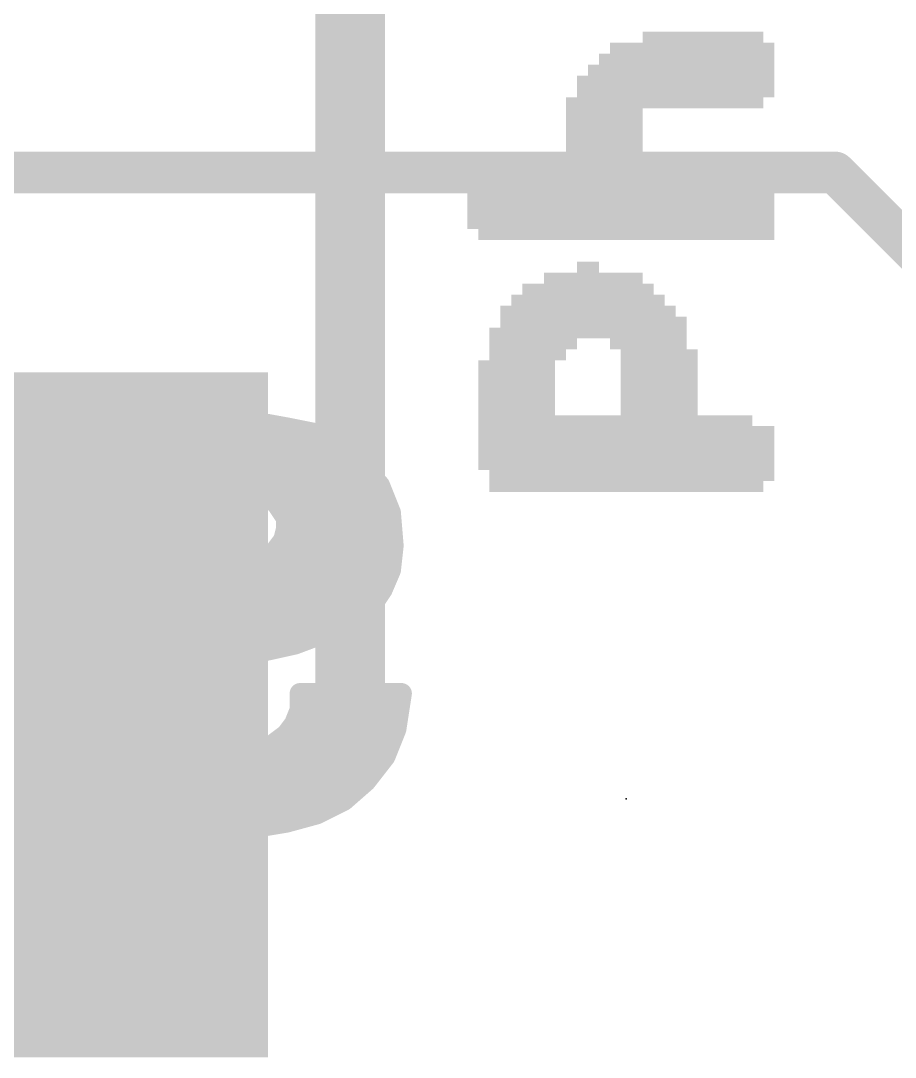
# Model space of a CAD drawing. Extents: x -41 to 66, y -18 to 51.
# Drawn here: x 10.997 to 14.19, y 34.87 to 38.654 of the extents above; entities that cross this region are included whole.
import ezdxf

# ---------------------------------------------------------------- set-up
doc = ezdxf.new("R2010")
doc.units = 0
for name, color, linetype in [('1', 12, 'CONTINUOUS'), ('21', 41, 'CONTINUOUS'), ('22', 40, 'CONTINUOUS'), ('23', 53, 'CONTINUOUS')]:
    doc.layers.add(name, color=color, linetype=linetype)

# ---------------------------------------------------------------- blocks, each defined once
blk = doc.blocks.new('RECT')
blk.add_solid([(-0.5, -0.5), (0.5, -0.5), (-0.5, 0.5), (0.5, 0.5)])

msp = doc.modelspace()

# ---------------------------------------------------------------- linework, layer by layer
at = {"layer": '1', "const_width": 0.1524}
for points in [[(7.62, 38.1), (13.97, 38.1)], [(13.97, 38.1), (15.24, 36.83)]]:
    msp.add_lwpolyline(points, dxfattribs=at)
at = {"layer": '1', "const_width": 0.0762}
for points in [[(13.9969, 38.1269, 1), (13.9431, 38.0731)], [(13.97, 38.0619, 1), (13.97, 38.1381)]]:
    msp.add_lwpolyline(points, format="xyb", dxfattribs=at)
at = {"layer": '21', "const_width": 0.254}
msp.add_lwpolyline([(12.2, 42.67), (12.2, 36.07)], dxfattribs=at)
at = {"layer": '21', "const_width": 0.127}
msp.add_lwpolyline([(12.1365, 36.07, 1), (12.2635, 36.07)], format="xyb", dxfattribs=at)
at = {"layer": '22', "const_width": 0.0762}
for points in [[(11.517, 37.168), (11.417, 37.138)], [(11.627, 37.188), (11.517, 37.168)], [(11.6138, 37.1856), (11.8702, 37.1856)], [(11.857, 37.188), (11.627, 37.188)], [(11.967, 37.168), (11.857, 37.188)], [(12.067, 37.148), (11.967, 37.168)], [(11.417, 37.138), (11.327, 37.098)], [(12.167, 37.098), (12.067, 37.148)], [(11.327, 37.098), (11.247, 37.038)], [(11.3527, 37.1094), (12.1442, 37.1094)], [(12.237, 37.038), (12.167, 37.098)], [(11.247, 37.038), (11.187, 36.958)], [(11.2434, 37.0332), (12.2412, 37.0332)], [(12.307, 36.958), (12.237, 37.038)], [(11.187, 36.958), (11.137, 36.858)], [(11.1865, 36.957), (12.3074, 36.957)], [(12.347, 36.858), (12.307, 36.958)], [(11.567, 36.888), (11.607, 36.908)], [(11.607, 36.908), (11.657, 36.928)], [(11.657, 36.928), (11.827, 36.928)], [(11.827, 36.928), (11.857, 36.918)], [(11.857, 36.918), (11.897, 36.908)], [(11.897, 36.908), (11.927, 36.898)], [(11.927, 36.898), (11.967, 36.838)], [(11.137, 36.858), (11.117, 36.738)], [(11.1484, 36.8808), (11.5562, 36.8808)], [(11.517, 36.838), (11.537, 36.868)], [(11.537, 36.868), (11.567, 36.888)], [(11.9385, 36.8808), (12.3379, 36.8808)], [(12.357, 36.738), (12.347, 36.858)], [(11.497, 36.788), (11.517, 36.838)], [(11.967, 36.838), (11.967, 36.798)], [(11.1281, 36.8046), (11.5036, 36.8046)], [(11.487, 36.738), (11.497, 36.788)], [(11.967, 36.798), (11.957, 36.758)], [(11.967, 36.8046), (12.3514, 36.8046)], [(11.957, 36.758), (11.927, 36.718)], [(11.117, 36.738), (11.487, 36.738)], [(11.927, 36.718), (11.887, 36.688)], [(11.9348, 36.7284), (12.3559, 36.7284)], [(12.347, 36.648), (12.357, 36.738)], [(11.887, 36.688), (11.827, 36.658)], [(11.767, 36.638), (11.687, 36.628)], [(11.827, 36.658), (11.767, 36.638)], [(11.8096, 36.6522), (12.3475, 36.6522)], [(12.317, 36.578), (12.347, 36.648)], [(11.687, 36.628), (11.447, 36.568)], [(11.447, 36.568), (11.357, 36.548)], [(11.479, 36.576), (12.3157, 36.576)], [(12.277, 36.518), (12.317, 36.578)], [(11.357, 36.548), (11.217, 36.468)], [(12.217, 36.478), (12.277, 36.518)], [(11.2727, 36.4998), (12.2497, 36.4998)], [(12.147, 36.438), (12.217, 36.478)], [(11.217, 36.468), (11.157, 36.418)], [(11.157, 36.418), (11.117, 36.358)], [(11.1637, 36.4236), (12.1134, 36.4236)], [(11.997, 36.378), (12.077, 36.408)], [(12.077, 36.408), (12.147, 36.438)], [(11.907, 36.358), (11.997, 36.378)], [(11.117, 36.358), (11.087, 36.288)], [(11.1125, 36.3474), (11.854, 36.3474)], [(11.647, 36.298), (11.807, 36.338)], [(11.807, 36.338), (11.907, 36.358)], [(11.587, 36.278), (11.647, 36.298)], [(11.087, 36.288), (11.077, 36.198)], [(11.0851, 36.2712), (11.5757, 36.2712)], [(11.537, 36.248), (11.587, 36.278)], [(11.477, 36.178), (11.497, 36.218)], [(11.497, 36.218), (11.537, 36.248)], [(11.077, 36.198), (11.097, 36.068)], [(11.0775, 36.195), (11.4855, 36.195)], [(11.467, 36.138), (11.477, 36.178)], [(12.017, 36.198), (12.017, 36.138)], [(12.387, 36.198), (12.017, 36.198)], [(12.017, 36.195), (12.3865, 36.195)], [(12.367, 36.068), (12.387, 36.198)], [(11.487, 36.058), (11.467, 36.138)], [(12.017, 36.138), (11.997, 36.088)], [(11.0892, 36.1188), (11.4718, 36.1188)], [(12.0093, 36.1188), (12.3748, 36.1188)], [(11.097, 36.068), (11.137, 35.958)], [(11.997, 36.088), (11.967, 36.048)], [(12.327, 35.968), (12.367, 36.068)], [(11.1062, 36.0426), (11.5024, 36.0426)], [(11.517, 36.028), (11.487, 36.058)], [(11.557, 35.998), (11.517, 36.028)], [(11.967, 36.048), (11.887, 35.988)], [(11.9598, 36.0426), (12.3568, 36.0426)], [(11.597, 35.978), (11.557, 35.998)], [(11.887, 35.988), (11.827, 35.978)], [(11.1339, 35.9664), (11.6834, 35.9664)], [(11.137, 35.958), (11.197, 35.878)], [(11.637, 35.968), (11.597, 35.978)], [(11.677, 35.968), (11.637, 35.968)], [(11.717, 35.958), (11.677, 35.968)], [(11.777, 35.968), (11.717, 35.958)], [(11.7674, 35.9664), (12.3258, 35.9664)], [(11.827, 35.978), (11.777, 35.968)], [(12.257, 35.878), (12.327, 35.968)], [(11.1879, 35.8902), (12.2665, 35.8902)], [(11.197, 35.878), (11.277, 35.808)], [(12.177, 35.808), (12.257, 35.878)], [(11.2701, 35.814), (12.1839, 35.814)], [(11.277, 35.808), (11.377, 35.758)], [(12.077, 35.758), (12.177, 35.808)], [(11.377, 35.758), (11.487, 35.728)], [(11.4511, 35.7378), (12.0029, 35.7378)], [(11.487, 35.728), (11.607, 35.708)], [(11.847, 35.708), (11.967, 35.728)], [(11.967, 35.728), (12.077, 35.758)], [(11.607, 35.708), (11.727, 35.698)], [(11.727, 35.698), (11.847, 35.708)]]:
    msp.add_lwpolyline(points, dxfattribs=at)
at = {"layer": '22', "const_width": 0.0381}
for points in [[(11.5136, 37.1867, 1), (11.5204, 37.1493)], [(11.5225, 37.1498, 1), (11.5115, 37.1862)], [(11.6138, 37.2047, 1), (11.6138, 37.1666)], [(11.627, 37.2071, 1), (11.627, 37.169)], [(11.6304, 37.1693, 1), (11.6236, 37.2067)], [(11.8604, 37.2067, 1), (11.8536, 37.1693)], [(11.857, 37.169, 1), (11.857, 37.2071)], [(11.8702, 37.1666, 1), (11.8702, 37.2047)], [(11.9707, 37.1867, 1), (11.9633, 37.1493)], [(11.9636, 37.1493, 1), (11.9704, 37.1867)], [(11.4115, 37.1562, 1), (11.4225, 37.1198)], [(11.4247, 37.1206, 1), (11.4093, 37.1554)], [(12.0755, 37.165, 1), (12.0585, 37.131)], [(12.0633, 37.1293, 1), (12.0707, 37.1667)], [(11.3193, 37.1154, 1), (11.3347, 37.0806)], [(11.3384, 37.0828, 1), (11.3156, 37.1132)], [(11.3527, 37.1285, 1), (11.3527, 37.0904)], [(12.1442, 37.0904, 1), (12.1442, 37.1285)], [(12.1794, 37.1125, 1), (12.1546, 37.0835)], [(12.1585, 37.081, 1), (12.1755, 37.115)], [(11.2434, 37.0523, 1), (11.2434, 37.0142)], [(11.2356, 37.0532, 1), (11.2584, 37.0228)], [(11.2622, 37.0266, 1), (11.2318, 37.0494)], [(12.2513, 37.0505, 1), (12.2227, 37.0255)], [(12.2246, 37.0235, 1), (12.2494, 37.0525)], [(12.2412, 37.0142, 1), (12.2412, 37.0523)], [(11.1865, 36.9761, 1), (11.1865, 36.938)], [(11.1718, 36.9694, 1), (11.2022, 36.9466)], [(11.204, 36.9495, 1), (11.17, 36.9665)], [(12.3247, 36.9651, 1), (12.2893, 36.9509)], [(12.2927, 36.9455, 1), (12.3213, 36.9705)], [(12.3074, 36.938, 1), (12.3074, 36.9761)], [(11.5999, 36.9257, 1), (11.6141, 36.8903)], [(11.6155, 36.891, 1), (11.5985, 36.925)], [(11.657, 36.9471, 1), (11.657, 36.909)], [(11.6641, 36.9103, 1), (11.6499, 36.9457)], [(11.833, 36.9461, 1), (11.821, 36.9099)], [(11.827, 36.909, 1), (11.827, 36.9471)], [(11.8616, 36.9365, 1), (11.8524, 36.8995)], [(11.851, 36.8999, 1), (11.863, 36.9361)], [(11.903, 36.9261, 1), (11.891, 36.8899)], [(11.8924, 36.8895, 1), (11.9016, 36.9265)], [(11.9429, 36.9086, 1), (11.9111, 36.8874)], [(11.921, 36.8799, 1), (11.933, 36.9161)], [(11.1558, 36.8549, 1), (11.1182, 36.8611)], [(11.1484, 36.8999, 1), (11.1484, 36.8618)], [(11.5264, 36.8839, 1), (11.5476, 36.8521)], [(11.5529, 36.8574, 1), (11.5211, 36.8786)], [(11.5585, 36.905, 1), (11.5755, 36.871)], [(11.5562, 36.8618, 1), (11.5562, 36.8999)], [(11.5776, 36.8721, 1), (11.5564, 36.9039)], [(11.9385, 36.8999, 1), (11.9385, 36.8618)], [(12.366, 36.8596, 1), (12.328, 36.8564)], [(12.3379, 36.8618, 1), (12.3379, 36.8999)], [(11.12, 36.8665, 1), (11.154, 36.8495)], [(11.5011, 36.8486, 1), (11.5329, 36.8274)], [(11.5347, 36.8309, 1), (11.4993, 36.8451)], [(11.9861, 36.838, 1), (11.948, 36.838)], [(11.9511, 36.8274, 1), (11.9829, 36.8486)], [(12.3293, 36.8509, 1), (12.3647, 36.8651)], [(11.1281, 36.8237, 1), (11.1281, 36.7856)], [(11.5157, 36.7843, 1), (11.4783, 36.7917)], [(11.5036, 36.7856, 1), (11.5036, 36.8237)], [(11.967, 36.8237, 1), (11.967, 36.7856)], [(11.9855, 36.7934, 1), (11.9485, 36.8026)], [(12.3514, 36.7856, 1), (12.3514, 36.8237)], [(11.4793, 36.7951, 1), (11.5147, 36.7809)], [(11.9385, 36.7626, 1), (11.9755, 36.7534)], [(11.9722, 36.7466, 1), (11.9418, 36.7694)], [(11.948, 36.798, 1), (11.9861, 36.798)], [(11.117, 36.757, 1), (11.117, 36.7189)], [(11.0982, 36.7411, 1), (11.1358, 36.7349)], [(11.4683, 36.7417, 1), (11.5057, 36.7343)], [(11.487, 36.7189, 1), (11.487, 36.757)], [(11.9118, 36.7294, 1), (11.9422, 36.7066)], [(11.9384, 36.7028, 1), (11.9156, 36.7332)], [(11.9348, 36.7475, 1), (11.9348, 36.7094)], [(12.338, 36.7364, 1), (12.376, 36.7396)], [(12.3759, 36.7359, 1), (12.3381, 36.7401)], [(12.3559, 36.7094, 1), (12.3559, 36.7475)], [(11.8756, 36.7032, 1), (11.8984, 36.6728)], [(11.8955, 36.671, 1), (11.8785, 36.705)], [(11.761, 36.6561, 1), (11.773, 36.6199)], [(11.7694, 36.6191, 1), (11.7646, 36.6569)], [(11.8096, 36.6713, 1), (11.8096, 36.6332)], [(11.8185, 36.675, 1), (11.8355, 36.641)], [(11.833, 36.6399, 1), (11.821, 36.6761)], [(12.3281, 36.6501, 1), (12.3659, 36.6459)], [(12.3645, 36.6405, 1), (12.3295, 36.6555)], [(12.3475, 36.6332, 1), (12.3475, 36.6713)], [(11.6846, 36.6469, 1), (11.6894, 36.6091)], [(11.6916, 36.6095, 1), (11.6824, 36.6465)], [(11.4424, 36.5865, 1), (11.4516, 36.5495)], [(11.4511, 36.5494, 1), (11.4429, 36.5866)], [(11.479, 36.5951, 1), (11.479, 36.557)], [(12.2995, 36.5855, 1), (12.3345, 36.5705)], [(12.3329, 36.5674, 1), (12.3011, 36.5886)], [(12.3157, 36.557, 1), (12.3157, 36.5951)], [(11.3529, 36.5666, 1), (11.3611, 36.5294)], [(11.3665, 36.5315, 1), (11.3475, 36.5645)], [(12.2876, 36.5021, 1), (12.2664, 36.5339)], [(11.2727, 36.5189, 1), (11.2727, 36.4808)], [(12.2265, 36.4615, 1), (12.2075, 36.4945)], [(12.2497, 36.4808, 1), (12.2497, 36.5189)], [(12.2611, 36.5286, 1), (12.2929, 36.5074)], [(11.2075, 36.4845, 1), (11.2265, 36.4515)], [(11.2292, 36.4534, 1), (11.2048, 36.4826)], [(12.2064, 36.4939, 1), (12.2276, 36.4621)], [(11.1448, 36.4326, 1), (11.1692, 36.4034)], [(11.1729, 36.4074, 1), (11.1411, 36.4286)], [(11.1637, 36.4427, 1), (11.1637, 36.4046)], [(12.0695, 36.4255, 1), (12.0845, 36.3905)], [(12.0837, 36.3902, 1), (12.0703, 36.4258)], [(12.1134, 36.4046, 1), (12.1134, 36.4427)], [(12.1375, 36.4545, 1), (12.1565, 36.4215)], [(12.1545, 36.4205, 1), (12.1395, 36.4555)], [(11.9903, 36.3958, 1), (12.0037, 36.3602)], [(12.0011, 36.3594, 1), (11.9929, 36.3966)], [(11.1125, 36.3665, 1), (11.1125, 36.3284)], [(11.1011, 36.3686, 1), (11.1329, 36.3474)], [(11.1345, 36.3505, 1), (11.0995, 36.3655)], [(11.8033, 36.3567, 1), (11.8107, 36.3193)], [(11.8116, 36.3195, 1), (11.8024, 36.3565)], [(11.854, 36.3284, 1), (11.854, 36.3665)], [(11.9029, 36.3766, 1), (11.9111, 36.3394)], [(11.9107, 36.3393, 1), (11.9033, 36.3767)], [(11.6424, 36.3165, 1), (11.6516, 36.2795)], [(11.653, 36.2799, 1), (11.641, 36.3161)], [(11.0851, 36.2903, 1), (11.0851, 36.2522)], [(11.0695, 36.2955, 1), (11.1045, 36.2805)], [(11.1059, 36.2859, 1), (11.0681, 36.2901)], [(11.581, 36.2961, 1), (11.593, 36.2599)], [(11.5757, 36.2522, 1), (11.5757, 36.2903)], [(11.5968, 36.2617, 1), (11.5772, 36.2943)], [(11.4856, 36.2332, 1), (11.5084, 36.2028)], [(11.514, 36.2095, 1), (11.48, 36.2265)], [(11.5272, 36.2643, 1), (11.5468, 36.2317)], [(11.5484, 36.2328, 1), (11.5256, 36.2632)], [(11.0958, 36.2009, 1), (11.0582, 36.1951)], [(11.0581, 36.2001, 1), (11.0959, 36.1959)], [(11.0775, 36.2141, 1), (11.0775, 36.176)], [(11.4955, 36.1734, 1), (11.4585, 36.1826)], [(11.4855, 36.176, 1), (11.4855, 36.2141)], [(12.017, 36.2171, 1), (12.017, 36.179)], [(12.0361, 36.198, 1), (11.998, 36.198)], [(12.017, 36.2141, 1), (12.017, 36.176)], [(12.4058, 36.1951, 1), (12.3682, 36.2009)], [(12.3865, 36.176, 1), (12.3865, 36.2141)], [(12.387, 36.179, 1), (12.387, 36.2171)], [(11.4855, 36.1426, 1), (11.4485, 36.1334)], [(11.46, 36.1865, 1), (11.494, 36.1695)], [(12.0347, 36.1309, 1), (11.9993, 36.1451)], [(11.0892, 36.1379, 1), (11.0892, 36.0998)], [(11.4485, 36.1426, 1), (11.4855, 36.1334)], [(11.4718, 36.0998, 1), (11.4718, 36.1379)], [(12.0093, 36.1379, 1), (12.0093, 36.0998)], [(11.998, 36.138, 1), (12.0361, 36.138)], [(12.3748, 36.0998, 1), (12.3748, 36.1379)], [(11.1149, 36.0745, 1), (11.0791, 36.0615)], [(11.9793, 36.0951, 1), (12.0147, 36.0809)], [(12.0122, 36.0766, 1), (11.9818, 36.0994)], [(12.3847, 36.0609, 1), (12.3493, 36.0751)], [(11.0782, 36.0651, 1), (11.1158, 36.0709)], [(11.1062, 36.0617, 1), (11.1062, 36.0236)], [(11.5005, 36.0715, 1), (11.4735, 36.0445)], [(11.4685, 36.0534, 1), (11.5055, 36.0626)], [(11.5284, 36.0432, 1), (11.5056, 36.0128)], [(11.5024, 36.0236, 1), (11.5024, 36.0617)], [(11.9598, 36.0617, 1), (11.9598, 36.0236)], [(11.9518, 36.0594, 1), (11.9822, 36.0366)], [(11.9784, 36.0328, 1), (11.9556, 36.0632)], [(12.3482, 36.0709, 1), (12.3858, 36.0651)], [(12.3568, 36.0236, 1), (12.3568, 36.0617)], [(11.5035, 36.0145, 1), (11.5305, 36.0415)], [(11.5655, 36.015, 1), (11.5485, 35.981)], [(11.5456, 35.9828, 1), (11.5684, 36.0132)], [(11.8901, 35.9692, 1), (11.8839, 36.0068)], [(11.1339, 35.9855, 1), (11.1339, 35.9474)], [(11.1522, 35.9694, 1), (11.1218, 35.9466)], [(11.6016, 35.9965, 1), (11.5924, 35.9595)], [(11.5885, 35.961, 1), (11.6055, 35.995)], [(11.637, 35.9871, 1), (11.637, 35.949)], [(11.6324, 35.9495, 1), (11.6416, 35.9865)], [(11.6816, 35.9865, 1), (11.6724, 35.9495)], [(11.677, 35.949, 1), (11.677, 35.9871)], [(11.6834, 35.9474, 1), (11.6834, 35.9855)], [(11.7139, 35.9768, 1), (11.7201, 35.9392)], [(11.7124, 35.9395, 1), (11.7216, 35.9765)], [(11.7674, 35.9855, 1), (11.7674, 35.9474)], [(11.7733, 35.9867, 1), (11.7807, 35.9493)], [(11.7801, 35.9492, 1), (11.7739, 35.9868)], [(11.8239, 35.9968, 1), (11.8301, 35.9592)], [(11.8307, 35.9593, 1), (11.8233, 35.9967)], [(11.8756, 36.0032, 1), (11.8984, 35.9728)], [(12.3093, 35.9751, 1), (12.3447, 35.9609)], [(12.342, 35.9563, 1), (12.312, 35.9797)], [(12.3258, 35.9474, 1), (12.3258, 35.9855)], [(11.1191, 35.9515, 1), (11.1549, 35.9645)], [(11.1879, 35.9093, 1), (11.1879, 35.8712)], [(11.2095, 35.8923, 1), (11.1845, 35.8637)], [(12.2695, 35.8637, 1), (12.2445, 35.8923)], [(12.2665, 35.8712, 1), (12.2665, 35.9093)], [(11.1818, 35.8666, 1), (11.2122, 35.8894)], [(12.242, 35.8897, 1), (12.272, 35.8663)], [(11.2701, 35.8331, 1), (11.2701, 35.795)], [(11.2855, 35.825, 1), (11.2685, 35.791)], [(11.2645, 35.7937, 1), (11.2895, 35.8223)], [(12.1645, 35.8223, 1), (12.1895, 35.7937)], [(12.1855, 35.791, 1), (12.1685, 35.825)], [(12.1839, 35.795, 1), (12.1839, 35.8331)], [(11.382, 35.7764, 1), (11.372, 35.7396)], [(11.3685, 35.741, 1), (11.3855, 35.775)], [(11.4511, 35.7569, 1), (11.4511, 35.7188)], [(11.4901, 35.7468, 1), (11.4839, 35.7092)], [(11.482, 35.7096, 1), (11.492, 35.7464)], [(11.962, 35.7464, 1), (11.972, 35.7096)], [(11.9701, 35.7092, 1), (11.9639, 35.7468)], [(12.0029, 35.7188, 1), (12.0029, 35.7569)], [(12.0685, 35.775, 1), (12.0855, 35.741)], [(12.082, 35.7396, 1), (12.072, 35.7764)], [(11.6086, 35.727, 1), (11.6054, 35.689)], [(11.6039, 35.6892, 1), (11.6101, 35.7268)], [(11.7254, 35.717, 1), (11.7286, 35.679)], [(11.7254, 35.679, 1), (11.7286, 35.717)], [(11.8439, 35.7268, 1), (11.8501, 35.6892)], [(11.8486, 35.689, 1), (11.8454, 35.727)]]:
    msp.add_lwpolyline(points, format="xyb", dxfattribs=at)
at = {"layer": '23'}
msp.add_point((13.208, 35.814), dxfattribs=at)

# ---------------------------------------------------------------- block references
at = {"layer": '1', "xscale": 1.2, "yscale": 2.5}
msp.add_blockref('RECT', (11.3, 36.12), dxfattribs=at)
at = {"layer": '21', "yscale": 0.04, "rotation": 90}
for p, xscale in [((13.288, 38.474), 0.28), ((13.328, 38.474), 0.28), ((13.368, 38.474), 0.28), ((13.408, 38.474), 0.28), ((13.448, 38.474), 0.28), ((13.488, 38.474), 0.28), ((13.528, 38.474), 0.28), ((13.568, 38.474), 0.28), ((13.608, 38.474), 0.28), ((13.648, 38.474), 0.28), ((13.688, 38.474), 0.28), ((13.168, 38.214), 0.72), ((13.208, 38.214), 0.72), ((13.248, 38.214), 0.72), ((13.728, 38.474), 0.2), ((13.128, 38.194), 0.68), ((13.088, 38.174), 0.64), ((13.048, 38.154), 0.6), ((13.008, 38.274), 0.2), ((13.288, 37.994), 0.28), ((12.688, 37.974), 0.24), ((12.728, 37.974), 0.24), ((12.768, 37.974), 0.24), ((12.808, 37.974), 0.24), ((12.848, 37.974), 0.24), ((12.888, 37.974), 0.24), ((12.928, 37.974), 0.24), ((12.968, 37.974), 0.24), ((13.008, 37.974), 0.24), ((13.328, 37.974), 0.24), ((13.368, 37.974), 0.24), ((13.408, 37.974), 0.24), ((13.448, 37.974), 0.24), ((13.488, 37.974), 0.24), ((13.528, 37.974), 0.24), ((13.568, 37.974), 0.24), ((13.608, 37.974), 0.24), ((13.648, 37.974), 0.24), ((13.688, 37.974), 0.24), ((12.648, 37.974), 0.16), ((13.728, 37.954), 0.2), ((13.048, 37.634), 0.28), ((13.088, 37.634), 0.28), ((12.928, 37.334), 0.8), ((12.968, 37.574), 0.32), ((13.008, 37.594), 0.28), ((13.128, 37.614), 0.24), ((13.168, 37.594), 0.28), ((13.208, 37.334), 0.8), ((13.248, 37.334), 0.8), ((12.848, 37.314), 0.76), ((12.888, 37.314), 0.76), ((13.288, 37.314), 0.76), ((12.808, 37.294), 0.72), ((13.328, 37.294), 0.72), ((12.768, 37.274), 0.68), ((13.368, 37.274), 0.68), ((13.408, 37.254), 0.64), ((12.728, 37.234), 0.6), ((13.448, 37.194), 0.52), ((12.688, 37.214), 0.4), ((12.968, 37.074), 0.28), ((13.008, 37.074), 0.28), ((13.048, 37.074), 0.28), ((13.088, 37.074), 0.28), ((13.128, 37.074), 0.28), ((13.168, 37.074), 0.28), ((13.488, 37.074), 0.28), ((13.528, 37.074), 0.28), ((13.568, 37.074), 0.28), ((13.608, 37.074), 0.28), ((13.648, 37.074), 0.28), ((13.688, 37.054), 0.24), ((13.728, 37.074), 0.2)]:
    msp.add_blockref('RECT', p, dxfattribs=dict(at, xscale=xscale))

doc.saveas('drawing.dxf')
